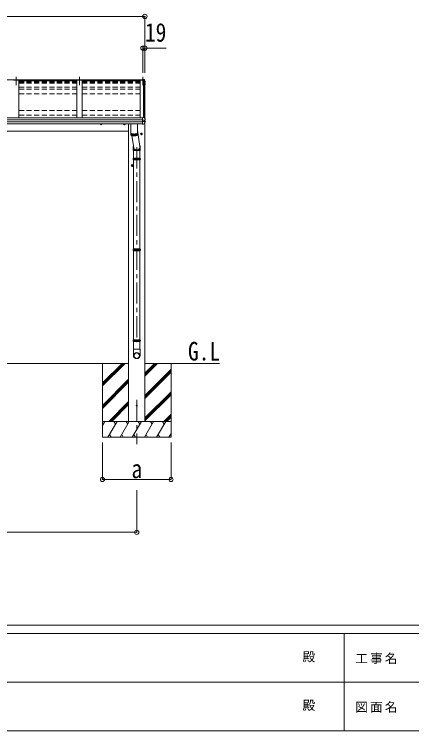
# Model space of a CAD drawing. Units: millimetres at full size, sheet at 1:40; details may follow other scales. Extents: x -11243 to 11243, y -7760 to 7760.
# Drawn here: x -3725 to 42, y -7760 to -976 of the extents above; entities that cross this region are included whole.
import ezdxf
from ezdxf.enums import TextEntityAlignment as Align

# ---------------------------------------------------------------- set-up
doc = ezdxf.new("R2010")
doc.units = ezdxf.units.MM
doc.header["$LTSCALE"] = 40
doc.header["$PDMODE"] = 32
doc.header["$PDSIZE"] = 40
doc.linetypes.add('CHAIN1', pattern=[8, 5, -1, 1, -1])
doc.linetypes.add('DASHED1', pattern=[1.8, 1.2, -0.6])
for name, color, linetype, lineweight in [('0-0_0', 7, 'Continuous', 9), ('0-1_本体', 5, 'CHAIN1', 9), ('0-3_ELV2', 4, 'Continuous', 9), ('0-6_OTH_LINE', 6, 'Continuous', 9), ('0-7_SHAPE', 4, 'Continuous', 9), ('0-9_OUTLINE', 7, 'Continuous', 9), ('F-0_240', 7, 'Continuous', 9)]:
    doc.layers.add(name, color=color, linetype=linetype, lineweight=lineweight)
doc.styles.add('ＭＳ ゴシック', font='')
doc.styles.get('ＭＳ ゴシック').set_extended_font_data('MS Gothic')

msp = doc.modelspace()

# ---------------------------------------------------------------- linework, layer by layer
at = {"layer": '0-0_0'}
for p, q in [((-2641.61, -4281.4), (-7170.61, -4281.4)), ((-2889.61, -4281.4), (-2889.61, -4981.4)), ((-2889.61, -4467.38), (-2703.63, -4281.4)), ((-2889.61, -4481.52), (-2689.48, -4281.4)), ((-2889.61, -4495.66), (-2675.34, -4281.4)), ((-2889.61, -4283.53), (-2887.47, -4281.4)), ((-1779.98, -4281.4), (-2487.61, -4281.4)), ((-2487.61, -4402.03), (-2366.97, -4281.4)), ((-2487.61, -4387.89), (-2381.12, -4281.4)), ((-2487.61, -4373.74), (-2395.26, -4281.4)), ((-2487.61, -4585.87), (-2239.61, -4337.88)), ((-2239.61, -4281.4), (-2239.61, -4981.4)), ((-2487.61, -4600.02), (-2239.61, -4352.02)), ((-2487.61, -4614.16), (-2239.61, -4366.16)), ((-2889.61, -4679.51), (-2641.61, -4431.51)), ((-2889.61, -4693.65), (-2641.61, -4445.65)), ((-2889.61, -4707.79), (-2641.61, -4459.79)), ((-2487.61, -4798.01), (-2239.61, -4550.01)), ((-2487.61, -4812.15), (-2239.61, -4564.15)), ((-2487.61, -4826.29), (-2239.61, -4578.29)), ((-2829.36, -4831.4), (-2641.61, -4643.64)), ((-2815.22, -4831.4), (-2641.61, -4657.78)), ((-2801.08, -4831.4), (-2641.61, -4671.92)), ((-2308.86, -4831.4), (-2239.61, -4762.14)), ((-2294.72, -4831.4), (-2239.61, -4776.28)), ((-2280.58, -4831.4), (-2239.61, -4790.42)), ((-2239.61, -4831.4), (-2889.61, -4831.4)), ((-2889.61, -4871.49), (-2866.46, -4831.4)), ((-2881.46, -4857.38), (-2889.61, -4843.26)), ((-2837.59, -4981.4), (-2750.99, -4831.4)), ((-2765.99, -4857.38), (-2780.99, -4831.4)), ((-2722.12, -4981.4), (-2635.52, -4831.4)), ((-2650.52, -4857.38), (-2665.52, -4831.4)), ((-2606.65, -4981.4), (-2520.05, -4831.4)), ((-2535.05, -4857.38), (-2550.05, -4831.4)), ((-2491.18, -4981.4), (-2404.58, -4831.4)), ((-2419.58, -4857.38), (-2434.58, -4831.4)), ((-2375.71, -4981.4), (-2289.11, -4831.4)), ((-2319.11, -4831.4), (-2304.11, -4857.38)), ((-2260.24, -4981.4), (-2239.61, -4945.66)), ((-2889.61, -4981.4), (-2239.61, -4981.4)), ((-2822.59, -4955.42), (-2807.59, -4981.4)), ((-2707.12, -4955.42), (-2692.12, -4981.4)), ((-2591.65, -4955.42), (-2576.65, -4981.4)), ((-2476.18, -4955.42), (-2461.18, -4981.4)), ((-2360.71, -4955.42), (-2345.71, -4981.4)), ((-2245.24, -4955.42), (-2239.61, -4965.18))]:
    msp.add_line(p, q, dxfattribs=at)
at = {"layer": '0-0_0', "linetype": 'DASHED1'}
msp.add_line((-2487.61, -4831.4), (-2641.61, -4831.4), dxfattribs=at)
at = {"layer": '0-1_本体'}
for p, q in [((-3706.11, -1568.41), (-3706.11, -1647.67)), ((-3106.11, -1568.02), (-3106.11, -1647.28)), ((-2506.11, -1568.02), (-2506.11, -1647.28)), ((-2564.61, -2235.49), (-2564.61, -4080.11)), ((-2564.61, -4625.45), (-2564.61, -5046.53))]:
    msp.add_line(p, q, dxfattribs=at)
at = {"layer": '0-3_ELV2'}
for p, q in [((-7306.11, -1596.3), (-2506.11, -1596.3)), ((-3681.11, -1599.58), (-3731.11, -1599.58)), ((-3681.11, -1599.58), (-3681.11, -1955.84)), ((-3681.11, -1604.98), (-3131.11, -1604.98)), ((-3081.11, -1599.58), (-3131.11, -1599.58)), ((-3131.11, -1599.58), (-3131.11, -1955.84)), ((-3081.11, -1599.58), (-3081.11, -1955.84)), ((-3081.11, -1604.98), (-2531.11, -1604.98)), ((-2494.23, -1599.58), (-2531.11, -1599.58)), ((-2531.11, -1599.58), (-2531.11, -1955.84)), ((-2509.1, -1596.3), (-2509.1, -1593.44)), ((-2509.1, -1593.44), (-2494.94, -1594.21)), ((-2506.1, -1596.3), (-2509.1, -1596.3)), ((-2506.11, -1599.58), (-2506.11, -1596.3)), ((-2506.1, -1596.3), (-2506.1, -1599.52)), ((-2506.1, -1598.54), (-2495.27, -1599.14)), ((-2495.27, -1599.52), (-2506.1, -1599.52)), ((-2499.81, -1953.26), (-2499.81, -1599.58)), ((-2495.27, -1599.14), (-2494.9, -1596.67)), ((-2495.27, -1599.14), (-2495.27, -1599.57)), ((-2495.13, -1599.36), (-2494.9, -1597.87)), ((-2493.93, -1599.42), (-2495.13, -1599.36)), ((-2487.11, -1618.13), (-2494.23, -1599.58)), ((-2494.11, -1599.89), (-2494.11, -1947.89)), ((-2487.11, -1618.13), (-2487.11, -1962.41)), ((-2487.11, -1619.16), (-2486.54, -1619.05)), ((-2487.11, -1619.51), (-2486.54, -1619.4)), ((-2485.68, -1620.76), (-2487.11, -1621.03)), ((-2484.63, -1615.47), (-2484.63, -1619.48)), ((-2487.11, -1632.82), (-2485.97, -1632.96)), ((-2487.11, -1636.83), (-2485.28, -1637.18)), ((-2486.25, -1638.52), (-2487.11, -1638.36)), ((-2484.27, -1634.08), (-2484.26, -1634.14)), ((-2484.23, -1634.41), (-2484.23, -1638.46)), ((-7303.11, -1955.84), (-2509.11, -1955.84)), ((-2509.11, -2016.28), (-2509.11, -1952.81)), ((-7303.11, -1975.36), (-2509.11, -1975.36)), ((-7303.11, -1976.27), (-2509.11, -1976.27)), ((-7303.11, -1993.5), (-2509.11, -1993.5)), ((-7303.11, -1995.47), (-2509.11, -1995.47)), ((-7303.11, -2013.49), (-2509.11, -2013.49)), ((-2641.61, -2013.49), (-2641.61, -4831.4)), ((-2509.11, -1978.12), (-2494.31, -1978.22)), ((-2509.11, -1991.98), (-2494.31, -1991.78)), ((-2509.11, -2016.28), (-2497.52, -2015.66)), ((-2496.73, -2015.19), (-2496.74, -2015.21)), ((-2492.66, -1978.12), (-2486.28, -1977.33)), ((-2492.11, -1978.06), (-2492.11, -1991.85)), ((-2492.11, -1985.84), (-2484.87, -1987.24)), ((-2487.61, -2000.9), (-2487.61, -4831.4)), ((-2487.11, -1977.44), (-2487.11, -1986.81)), ((-2485.4, -1977.19), (-2485.41, -1977.19)), ((-2485.4, -1977.19), (-2485.33, -1977.18)), ((-2484.53, -1976.2), (-2484.53, -1969.69)), ((-2484.06, -1994.75), (-2484.06, -1988.22)), ((-7170.61, -2081.4), (-2641.61, -2081.4))]:
    msp.add_line(p, q, dxfattribs=at)
at = {"layer": '0-3_ELV2', "linetype": 'DASHED1'}
for p, q in [((-3681.11, -1615.1), (-3131.11, -1615.1)), ((-3681.11, -1619.94), (-3131.11, -1619.94)), ((-3681.11, -1621.48), (-3131.11, -1621.48)), ((-3681.11, -1623.44), (-3131.11, -1623.44)), ((-3681.11, -1627.21), (-3131.11, -1627.21)), ((-3081.11, -1615.1), (-2531.11, -1615.1)), ((-3081.11, -1619.94), (-2531.11, -1619.94)), ((-3081.11, -1621.48), (-2531.11, -1621.48)), ((-3081.11, -1623.44), (-2531.11, -1623.44)), ((-3081.11, -1627.21), (-2531.11, -1627.21)), ((-3681.11, -1664.52), (-3131.11, -1664.52)), ((-3681.11, -1685.67), (-3131.11, -1685.67)), ((-3081.11, -1664.52), (-2531.11, -1664.52)), ((-3081.11, -1685.67), (-2531.11, -1685.67)), ((-3681.11, -1728.19), (-3131.11, -1728.19)), ((-3081.11, -1728.19), (-2531.11, -1728.19)), ((-3681.11, -1888.46), (-3131.11, -1888.46)), ((-3081.11, -1888.46), (-2531.11, -1888.46)), ((-3681.11, -1930.97), (-3131.11, -1930.97)), ((-3081.11, -1930.97), (-2531.11, -1930.97))]:
    msp.add_line(p, q, dxfattribs=at)
at = {"layer": '0-3_ELV2'}
for points in [[(-2509.1, -1595.87), (-2494.9, -1596.67), (-2494.9, -1597.87), (-2493.79, -1597.93)], [(-2495.21, -1599.57), (-2495.13, -1599.01), (-2495.13, -1599.36)], [(-2492.3, -1595.42), (-2488.05, -1606.03), (-2484.71, -1614.97), (-2484.64, -1615.25), (-2484.64, -1615.31)], [(-2492.3, -1598.99), (-2491.3, -1601.48), (-2490.32, -1603.97), (-2489.35, -1606.47), (-2488.39, -1608.98), (-2487.45, -1611.49), (-2486.52, -1614.01), (-2485.61, -1616.53), (-2484.7, -1619.05)], [(-2484.64, -1615.31), (-2484.63, -1615.41), (-2484.63, -1615.47)], [(-2484.4, -1639.1), (-2485.87, -1641.64), (-2487.11, -1643.77)], [(-2484.26, -1634.09), (-2484.24, -1634.27), (-2484.23, -1634.41)], [(-2509.11, -1952.81), (-2495.11, -1953.49), (-2495.11, -1947.84), (-2493.34, -1947.93)], [(-2492.47, -1948.55), (-2491.43, -1951.14), (-2490.41, -1953.72), (-2489.4, -1956.32), (-2488.41, -1958.91), (-2487.43, -1961.52), (-2486.47, -1964.13), (-2485.52, -1966.74), (-2484.59, -1969.36)], [(-2902.09, -2021.19), (-2908.59, -2017.44), (-2908.59, -2013.49)], [(-2902.09, -2021.19), (-2895.59, -2017.44), (-2895.59, -2013.49)], [(-2682.11, -2021.19), (-2688.61, -2017.44), (-2688.61, -2013.49)], [(-2682.11, -2021.19), (-2675.61, -2017.44), (-2675.61, -2013.49)], [(-2492.66, -1978.12), (-2492.9, -1978.15), (-2493.05, -1978.17)], [(-2487.88, -1977.42), (-2486.64, -1977.37), (-2485.41, -1977.19)], [(-2484.59, -1969.36), (-2484.54, -1969.57), (-2484.53, -1969.69)], [(-2520.61, -2116.19), (-2527.11, -2112.44), (-2527.11, -2104.93), (-2520.61, -2101.18)], [(-2520.61, -2116.19), (-2514.11, -2112.44), (-2514.11, -2104.93), (-2520.61, -2101.18)], [(-2607.61, -2416.19), (-2614.11, -2412.44), (-2614.11, -2404.93), (-2607.61, -2401.18)], [(-2607.61, -2416.19), (-2601.11, -2412.44), (-2601.11, -2404.93), (-2607.61, -2401.18)]]:
    msp.add_lwpolyline(points, dxfattribs=at)
for centre, radius in [((-2520.61, -2108.69), 8.5), ((-2520.61, -2108.69), 7.7), ((-2520.61, -2108.69), 6.5), ((-2607.61, -2408.69), 8.5), ((-2607.61, -2408.69), 7.7), ((-2607.61, -2408.69), 6.5), ((-2564.61, -4681.4), 5)]:
    msp.add_circle(centre, radius, dxfattribs=at)
for centre, radius, start, end in [((-2494.53, -1596.79), 2.62, 31.83445, 99.24), ((-2493.94, -1599.72), 0.3, 21.99494, 87.04231), ((-2493.87, -1599.63), 1.7, 22.00225, 87.0423), ((-2956.04, -1785.98), 498.52, 19.56907, 21.95354), ((-2486.6, -1618.76), 0.3, 280.95393, 327.06409), ((-2486.59, -1619.11), 0.299, 280.88931, 19.51522), ((-2485.93, -1619.48), 1.3, 280.88938, 19.44863), ((-2918.87, -1390.2), 499.04, 329.90411, 330.14673), ((-2918.87, -1390.55), 499.04, 329.90411, 330.14673), ((-2486.31, -1638.81), 0.299, 330.19129, 79.12168), ((-2485.98, -1635.29), 2.32, 60.30373, 87.34859), ((-2485.53, -1634.37), 1.3, 10.02543, 80.23195), ((-2485.53, -1638.46), 1.3, 330.27138, 79.1216), ((-2493.39, -1948.93), 1, 22.05378, 87.04045), ((-2902.09, -2013.69), 8.5, 178.68472, 1.31528), ((-2902.09, -2013.69), 7.7, 178.54804, 1.45196), ((-2902.09, -2013.69), 6.5, 178.27976, 1.72024), ((-2682.11, -2013.69), 8.5, 178.68482, 1.31518), ((-2682.11, -2013.69), 7.7, 178.54815, 1.45185), ((-2682.11, -2013.69), 6.5, 178.27991, 1.72009), ((-2497.57, -2014.66), 1, 273.10735, 326.38063), ((-2879.01, -1761.05), 459.05, 326.38357, 329.32444), ((-2491.76, -1975.5), 16.37, 265.48312, 268.58725), ((-2485.53, -1976.2), 1, 281.45361, 0), ((-2485.06, -1988.22), 0.998, 0.05121, 79.086), ((-2485.06, -1994.75), 1, 329.32149, 0)]:
    msp.add_arc(centre, radius, start, end, dxfattribs=at)
for centre, major_axis, ratio, start_param, end_param in [((-2492.95, -1970.6), (-9.96, -2.12), 0.734427, 1.2806875, 1.4059912), ((-2492.95, -1999.38), (-9.97, 1.96), 0.736539, 4.8664216, 4.9917253), ((-2493.11, -1991.66), (-1, 0.195), 0.067217, 2.8005545, 3.1546872)]:
    msp.add_ellipse(centre, major_axis=major_axis, ratio=ratio, start_param=start_param, end_param=end_param, dxfattribs=at)
at = {"layer": '0-6_OTH_LINE'}
for p, q in [((-7325.11, -996.3), (-2487.11, -996.3)), ((-2487.11, -996.3), (-2487.11, -1531.77)), ((-2506.11, -1296.3), (-2506.11, -1531.77)), ((-2506.11, -1296.3), (-2487.11, -1296.3)), ((-2487.11, -1296.3), (-2487.11, -1531.77)), ((-2487.11, -1296.3), (-2286.89, -1296.3)), ((-2889.61, -5381.38), (-2889.61, -5031.4)), ((-2239.61, -5381.38), (-2239.61, -5031.4)), ((-2889.61, -5381.38), (-2239.61, -5381.38)), ((-2564.61, -5881.4), (-2564.61, -5481.4)), ((-7247.61, -5881.4), (-2564.61, -5881.4))]:
    msp.add_line(p, q, dxfattribs=at)
for p in [(-2487.11, -996.3), (-2506.11, -1296.3), (-2487.11, -1296.3), (-2889.61, -5381.38), (-2239.61, -5381.38), (-2564.61, -5881.4)]:
    msp.add_point(p, dxfattribs=at)
at = {"layer": '0-9_OUTLINE'}
for p, q in [((-2620.61, -2013.49), (-2620.61, -2101.6)), ((-2556.61, -2101.6), (-2556.61, -2013.49)), ((-2620.61, -2102.56), (-2620.61, -2118.02)), ((-2556.61, -2074.36), (-2534.95, -2227.59)), ((-2556.61, -2118.02), (-2556.61, -2102.56)), ((-2620.02, -2119.57), (-2620.02, -2104.12)), ((-2618.79, -2105.3), (-2618.79, -2120.76)), ((-2616.97, -2121.85), (-2616.97, -2106.39)), ((-2614.61, -2107.39), (-2614.61, -2122.84)), ((-2611.74, -2123.74), (-2611.74, -2108.28)), ((-2610.31, -2124.1), (-2592.97, -2239.24)), ((-2608.42, -2124.52), (-2608.42, -2109.06)), ((-2604.72, -2109.72), (-2604.72, -2125.17)), ((-2600.71, -2110.23), (-2600.71, -2125.68)), ((-2596.46, -2110.59), (-2596.46, -2126.04)), ((-2592.06, -2110.79), (-2592.06, -2126.25)), ((-2587.6, -2110.84), (-2587.6, -2126.29)), ((-2583.16, -2110.72), (-2583.16, -2126.17)), ((-2578.83, -2110.44), (-2578.83, -2125.9)), ((-2574.69, -2110.02), (-2574.69, -2125.47)), ((-2570.83, -2109.44), (-2570.83, -2124.9)), ((-2567.31, -2108.74), (-2567.31, -2124.19)), ((-2564.21, -2107.92), (-2564.21, -2123.37)), ((-2561.58, -2107), (-2561.58, -2122.45)), ((-2559.49, -2105.99), (-2559.49, -2121.45)), ((-2557.96, -2104.94), (-2557.96, -2120.4)), ((-2597.99, -2234.98), (-2597.99, -2266.57)), ((-2532, -2235.4), (-2532, -2266.57)), ((-2532, -2266.57), (-2597.99, -2266.57)), ((-2594.61, -2266.57), (-2594.61, -2337.44)), ((-2534.61, -2266.57), (-2534.61, -2337.44)), ((-2602.61, -2346.44), (-2526.61, -2346.44)), ((-2597.21, -2339.44), (-2532, -2339.44)), ((-2597.21, -2353.44), (-2532, -2353.44)), ((-2596.61, -2337.44), (-2532.61, -2337.44)), ((-2596.61, -2337.44), (-2596.61, -2339.44)), ((-2596.61, -2353.44), (-2596.61, -2355.44)), ((-2596.61, -2355.44), (-2532.61, -2355.44)), ((-2594.61, -2355.44), (-2594.61, -3197.41)), ((-2534.61, -2355.44), (-2534.61, -3197.41)), ((-2532.61, -2337.44), (-2532.61, -2339.44)), ((-2532.61, -2353.44), (-2532.61, -2355.44)), ((-2602.61, -3206.41), (-2526.61, -3206.41)), ((-2597.21, -3199.41), (-2532, -3199.41)), ((-2597.21, -3213.41), (-2532, -3213.41)), ((-2596.61, -3197.41), (-2532.61, -3197.41)), ((-2596.61, -3197.41), (-2596.61, -3199.41)), ((-2596.61, -3213.41), (-2596.61, -3215.41)), ((-2596.61, -3215.41), (-2532.61, -3215.41)), ((-2594.61, -3215.41), (-2594.61, -4057.38)), ((-2534.61, -3215.41), (-2534.61, -4057.38)), ((-2532.61, -3197.41), (-2532.61, -3199.41)), ((-2532.61, -3213.41), (-2532.61, -3215.41)), ((-2602.61, -4066.38), (-2526.61, -4066.38)), ((-2597.21, -4059.38), (-2532, -4059.38)), ((-2596.61, -4057.38), (-2532.61, -4057.38)), ((-2596.61, -4057.38), (-2596.61, -4059.38)), ((-2532.61, -4057.38), (-2532.61, -4059.38)), ((-2597.21, -4073.38), (-2532, -4073.38)), ((-2596.61, -4073.38), (-2596.61, -4075.38)), ((-2596.61, -4075.38), (-2532.61, -4075.38)), ((-2594.61, -4075.38), (-2594.61, -4146.38)), ((-2534.61, -4075.38), (-2534.61, -4146.38)), ((-2532.61, -4073.38), (-2532.61, -4075.38)), ((-2532.76, -4146.38), (-2596.46, -4146.38)), ((-2596.46, -4146.38), (-2596.46, -4205.66)), ((-2532.76, -4146.38), (-2532.76, -4205.66))]:
    msp.add_line(p, q, dxfattribs=at)
for points in [[(-2620.61, -2101.6), (-2620.6, -2101.74), (-2620.49, -2102.3), (-2620.24, -2102.85), (-2619.84, -2103.4), (-2619.3, -2103.94), (-2618.61, -2104.47), (-2617.79, -2104.99), (-2616.84, -2105.49), (-2615.76, -2105.98), (-2614.56, -2106.44), (-2613.23, -2106.89), (-2611.8, -2107.3), (-2610.26, -2107.7), (-2608.62, -2108.06), (-2606.89, -2108.39), (-2605.07, -2108.7), (-2603.18, -2108.97), (-2601.22, -2109.21), (-2599.21, -2109.41), (-2597.15, -2109.58), (-2595.05, -2109.71), (-2592.92, -2109.8), (-2590.77, -2109.86), (-2588.61, -2109.88)], [(-2620.55, -2102.08), (-2620.56, -2102.14), (-2620.6, -2102.7), (-2620.49, -2103.26), (-2620.24, -2103.82), (-2619.84, -2104.37), (-2619.3, -2104.91), (-2618.61, -2105.44), (-2617.79, -2105.96), (-2616.84, -2106.46), (-2615.76, -2106.94), (-2614.56, -2107.41), (-2613.23, -2107.85), (-2611.8, -2108.27), (-2610.26, -2108.66), (-2608.62, -2109.03), (-2606.89, -2109.36), (-2605.07, -2109.66), (-2603.18, -2109.94), (-2601.22, -2110.17), (-2599.21, -2110.38), (-2597.15, -2110.54), (-2595.05, -2110.68), (-2592.92, -2110.77), (-2590.77, -2110.83), (-2588.61, -2110.85)], [(-2588.61, -2109.88), (-2586.44, -2109.86), (-2584.29, -2109.8), (-2582.16, -2109.71), (-2580.06, -2109.58), (-2578, -2109.41), (-2575.99, -2109.21), (-2574.03, -2108.97), (-2572.14, -2108.7), (-2570.32, -2108.39), (-2568.59, -2108.06), (-2566.95, -2107.7), (-2565.41, -2107.3), (-2563.98, -2106.89), (-2562.65, -2106.44), (-2561.45, -2105.98), (-2560.37, -2105.49), (-2559.42, -2104.99), (-2558.6, -2104.47), (-2557.92, -2103.94), (-2557.37, -2103.4), (-2556.97, -2102.85), (-2556.72, -2102.3), (-2556.61, -2101.74), (-2556.61, -2101.6)], [(-2588.61, -2110.85), (-2586.44, -2110.83), (-2584.29, -2110.77), (-2582.16, -2110.68), (-2580.06, -2110.54), (-2578, -2110.38), (-2575.99, -2110.17), (-2574.03, -2109.94), (-2572.14, -2109.66), (-2570.32, -2109.36), (-2568.59, -2109.03), (-2566.95, -2108.66), (-2565.41, -2108.27), (-2563.98, -2107.85), (-2562.65, -2107.41), (-2561.45, -2106.94), (-2560.37, -2106.46), (-2559.42, -2105.96), (-2558.6, -2105.44), (-2557.92, -2104.91), (-2557.37, -2104.37), (-2556.97, -2103.82), (-2556.72, -2103.26), (-2556.61, -2102.7), (-2556.65, -2102.14), (-2556.66, -2102.08)], [(-2620.61, -2118.02), (-2620.6, -2118.16), (-2620.49, -2118.72), (-2620.24, -2119.27), (-2619.84, -2119.82), (-2619.3, -2120.36), (-2618.61, -2120.89), (-2617.79, -2121.41), (-2616.84, -2121.91), (-2615.76, -2122.4), (-2614.56, -2122.86), (-2613.23, -2123.31), (-2611.8, -2123.72), (-2610.26, -2124.12), (-2608.62, -2124.48), (-2606.89, -2124.82), (-2605.07, -2125.12), (-2603.18, -2125.39), (-2601.22, -2125.63), (-2599.21, -2125.83), (-2597.15, -2126), (-2595.05, -2126.13), (-2592.92, -2126.22), (-2590.77, -2126.28), (-2588.61, -2126.3)], [(-2618.9, -2104.26), (-2618.46, -2104.73), (-2617.82, -2105.25), (-2617.04, -2105.76), (-2616.13, -2106.25), (-2615.09, -2106.73), (-2613.93, -2107.19), (-2612.65, -2107.63), (-2611.26, -2108.04), (-2609.76, -2108.43), (-2608.17, -2108.79), (-2606.48, -2109.12), (-2604.71, -2109.42), (-2602.87, -2109.69), (-2600.96, -2109.92), (-2598.99, -2110.12), (-2596.97, -2110.29), (-2594.91, -2110.42), (-2592.83, -2110.51), (-2590.72, -2110.57), (-2588.61, -2110.59)], [(-2588.61, -2110.59), (-2586.49, -2110.57), (-2584.38, -2110.51), (-2582.3, -2110.42), (-2580.24, -2110.29), (-2578.22, -2110.12), (-2576.25, -2109.92), (-2574.34, -2109.69), (-2572.5, -2109.42), (-2570.73, -2109.12), (-2569.04, -2108.79), (-2567.45, -2108.43), (-2565.95, -2108.04), (-2564.56, -2107.63), (-2563.28, -2107.19), (-2562.12, -2106.73), (-2561.08, -2106.25), (-2560.17, -2105.76), (-2559.4, -2105.25), (-2558.75, -2104.73), (-2558.31, -2104.26)], [(-2588.61, -2126.3), (-2586.44, -2126.28), (-2584.29, -2126.22), (-2582.16, -2126.13), (-2580.06, -2126), (-2578, -2125.83), (-2575.99, -2125.63), (-2574.03, -2125.39), (-2572.14, -2125.12), (-2570.32, -2124.82), (-2568.59, -2124.48), (-2566.95, -2124.12), (-2565.41, -2123.72), (-2563.98, -2123.31), (-2562.65, -2122.86), (-2561.45, -2122.4), (-2560.37, -2121.91), (-2559.42, -2121.41), (-2558.6, -2120.89), (-2557.92, -2120.36), (-2557.37, -2119.82), (-2556.97, -2119.27), (-2556.72, -2118.72), (-2556.61, -2118.16), (-2556.61, -2118.02)]]:
    msp.add_lwpolyline(points, dxfattribs=at)
for centre, radius, start, end in [((-2570.36, -2346.44), 27.75, 165.38919, 194.61079), ((-2558.86, -2346.44), 27.75, 0, 14.61083), ((-2558.86, -2346.44), 27.75, 345.38917, 0), ((-2570.36, -3206.41), 27.75, 165.38919, 194.61079), ((-2558.86, -3206.41), 27.75, 0, 14.61083), ((-2558.86, -3206.41), 27.75, 345.38917, 0), ((-2570.36, -4066.38), 27.75, 165.38919, 194.61079), ((-2558.86, -4066.38), 27.75, 0, 14.61083), ((-2558.86, -4066.38), 27.75, 345.38917, 0), ((-2565.46, -4205.66), 31, 180, 270), ((-2563.76, -4205.66), 31, 270, 0)]:
    msp.add_arc(centre, radius, start, end, dxfattribs=at)
for centre, major_axis, ratio, start_param, end_param in [((-2564.99, -2231.89), (-33, -3.09), 0.972144, 5.8034438, 9.8593375), ((-2564.93, -2231.88), (-2.75, 29.4), 0.995638, 1.5707963, 4.7150999)]:
    msp.add_ellipse(centre, major_axis=major_axis, ratio=ratio, start_param=start_param, end_param=end_param, dxfattribs=at)
for major_axis in [(-28.29, 0), (-25.83, 0)]:
    msp.add_ellipse((-2564.61, -4208.47), major_axis=major_axis, ratio=0.996195, dxfattribs=at)
at = {"layer": 'F-0_240', "color": 5}
for p, q in [((-11242.74, -6760), (10677.26, -6760)), ((-11242.74, -6840), (7121.58, -6840)), ((-598.42, -6840), (-598.42, -7760)), ((-4598.42, -7300), (3601.58, -7300)), ((-11242.74, -7760), (10677.26, -7760))]:
    msp.add_line(p, q, dxfattribs=at)

# ---------------------------------------------------------------- texts
at = {"layer": '0-6_OTH_LINE', "color": 7, "style": 'ＭＳ ゴシック', "width": 0.85}
for s, p in [('19', (-2487.21, -1287.89)), ('a', (-2614.61, -5421.38))]:
    msp.add_text(s, height=176, dxfattribs=at).set_placement(p, align=Align.BOTTOM_LEFT)
at = {"layer": '0-7_SHAPE', "color": 7, "style": 'ＭＳ ゴシック', "width": 0.85}
msp.add_text('G.L', height=176, dxfattribs=at).set_placement((-2079, -4307.68), align=Align.BOTTOM_LEFT)
at = {"layer": 'F-0_240', "style": 'ＭＳ ゴシック'}
for p in [(-992.7, -7130), (-992.7, -7590)]:
    msp.add_text('殿', height=87.98, dxfattribs=at).set_placement(p, align=Align.BOTTOM_LEFT)
at = {"layer": 'F-0_240', "char_height": 87.98, "attachment_point": 7, "style": 'ＭＳ ゴシック'}
for s, insert in [('\\T1.17;工事名', (-492.95, -7130)), ('\\T1.17;図面名', (-492.95, -7590))]:
    msp.add_mtext(s, dxfattribs=dict(at, insert=insert))

doc.saveas('drawing.dxf')
